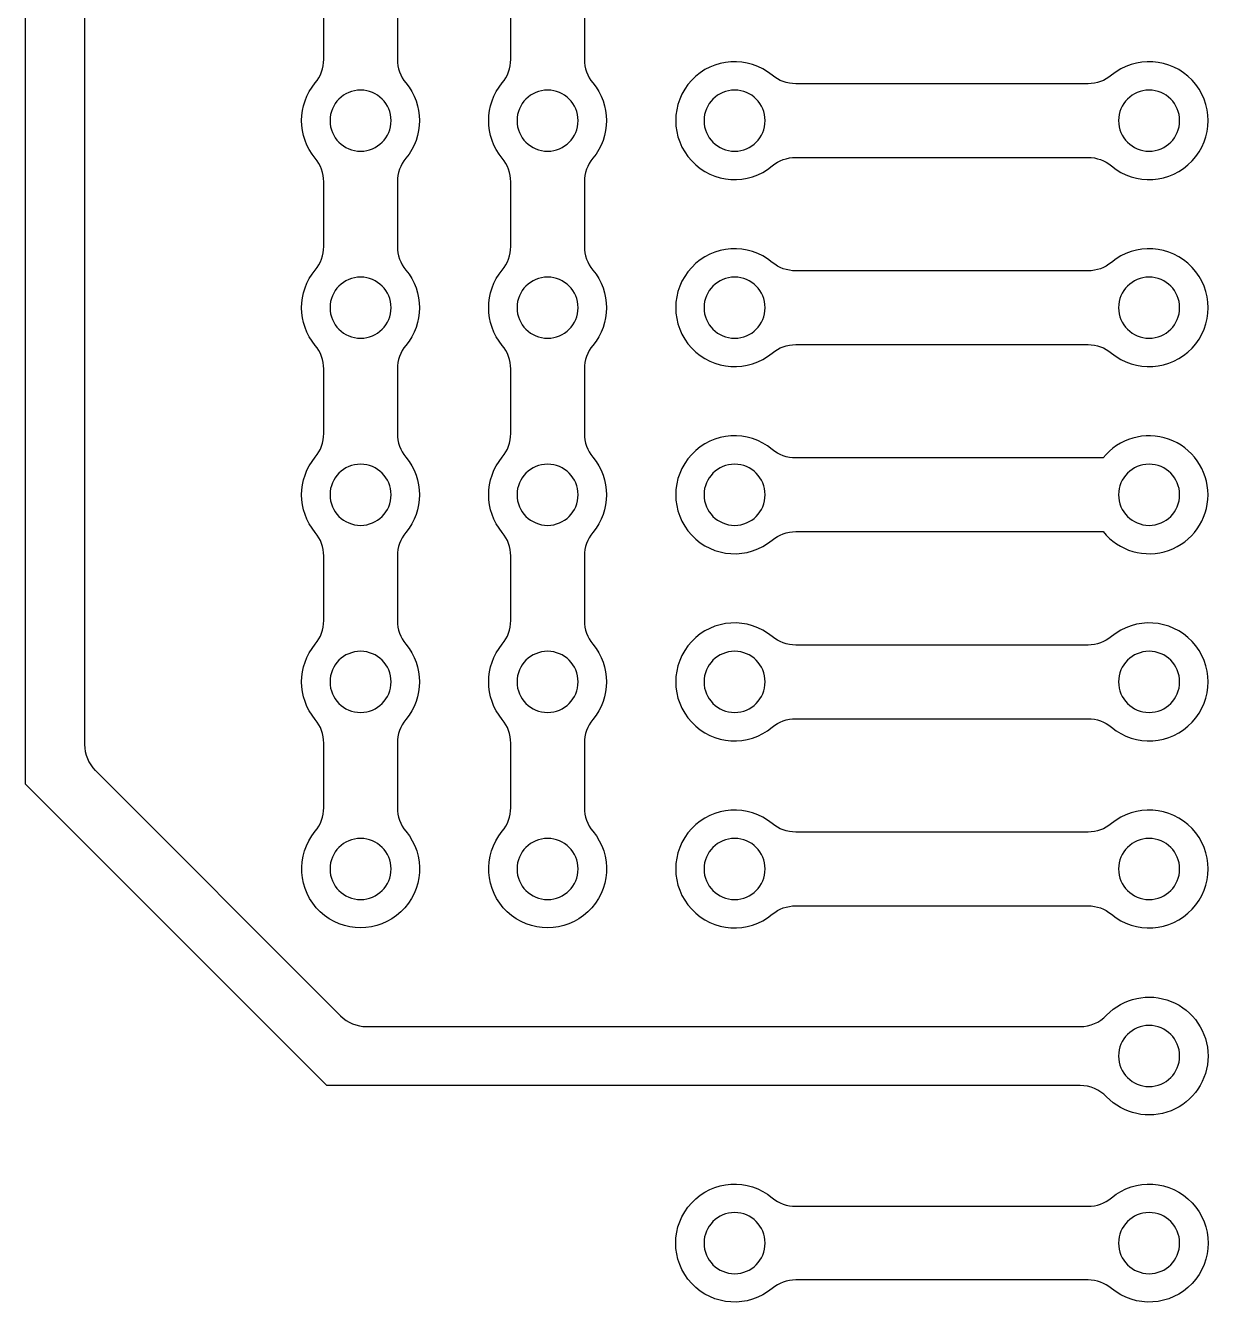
# Model space of a CAD drawing. Extents: x -86 to 76, y -134 to -25.
# Drawn here: x 15.33 to 31.46, y -112.24 to -94.82 of the extents above; entities that cross this region are included whole.
import ezdxf

# ---------------------------------------------------------------- set-up
doc = ezdxf.new("R2010")
doc.units = 0
doc.layers.add('MOSFET$TRACES', color=7, linetype='CONTINUOUS')

msp = doc.modelspace()

# ---------------------------------------------------------------- linework, layer by layer
at = {"layer": 'MOSFET$TRACES'}
for p, q in [((15.328, -105.118), (15.328, -57.265)), ((16.128, -57.265), (16.128, -104.579)), ((19.377, -95.279), (19.377, -94.401)), ((20.377, -94.401), (20.377, -95.279)), ((21.917, -95.279), (21.917, -94.401)), ((22.917, -94.401), (22.917, -95.279)), ((29.757, -95.61), (25.788, -95.61)), ((25.788, -96.61), (29.757, -96.61)), ((19.377, -97.819), (19.377, -96.941)), ((20.377, -96.941), (20.377, -97.819)), ((21.917, -97.819), (21.917, -96.941)), ((22.917, -96.941), (22.917, -97.819)), ((29.757, -98.15), (25.788, -98.15)), ((25.788, -99.15), (29.757, -99.15)), ((19.377, -100.359), (19.377, -99.481)), ((20.377, -99.481), (20.377, -100.359)), ((21.917, -100.359), (21.917, -99.481)), ((22.917, -99.481), (22.917, -100.359)), ((29.963, -100.69), (25.788, -100.69)), ((25.788, -101.69), (29.963, -101.69)), ((19.377, -102.899), (19.377, -102.021)), ((20.377, -102.021), (20.377, -102.899)), ((21.917, -102.899), (21.917, -102.021)), ((22.917, -102.021), (22.917, -102.899)), ((29.757, -103.23), (25.788, -103.23)), ((25.788, -104.23), (29.757, -104.23)), ((19.377, -105.439), (19.377, -104.561)), ((20.377, -104.561), (20.377, -105.439)), ((21.917, -105.439), (21.917, -104.561)), ((22.917, -104.561), (22.917, -105.439)), ((16.275, -104.933), (19.605, -108.264)), ((19.42, -109.21), (15.328, -105.118)), ((29.757, -105.77), (25.788, -105.77)), ((25.788, -106.77), (29.757, -106.77)), ((19.959, -108.41), (29.649, -108.41)), ((29.649, -109.21), (19.42, -109.21)), ((25.788, -110.85), (29.757, -110.85)), ((29.757, -111.85), (25.788, -111.85))]:
    msp.add_line(p, q, dxfattribs=at)
at = {"layer": 'MOSFET$TRACES', "extrusion": (0, 0, -1)}
for centre in [(-19.877, -96.11), (-22.417, -96.11), (-24.957, -96.11), (-30.587, -96.11), (-19.877, -98.65), (-22.417, -98.65), (-24.957, -98.65), (-30.587, -98.65), (-19.877, -101.19), (-22.417, -101.19), (-24.957, -101.19), (-30.587, -101.19), (-19.877, -103.73), (-22.417, -103.73), (-24.957, -103.73), (-30.587, -103.73), (-19.877, -106.27), (-22.417, -106.27), (-24.957, -106.27), (-30.587, -106.27), (-30.587, -108.81), (-24.957, -111.35), (-30.587, -111.35)]:
    msp.add_circle(centre, 0.415, dxfattribs=at)
at = {"layer": 'MOSFET$TRACES'}
for centre, radius, start, end in [((18.877, -95.279), 0.5, 320.2849, 360), ((20.877, -95.279), 0.5, 180, 219.7151), ((21.417, -95.279), 0.5, 320.2849, 0), ((23.417, -95.279), 0.5, 180, 219.7151), ((24.957, -96.11), 0.8, 50.2849, 309.7151), ((30.587, -96.11), 0.8, 230.2849, 129.7151), ((18.877, -96.941), 0.5, 360, 39.7151), ((20.877, -96.941), 0.5, 140.2849, 180), ((21.417, -96.941), 0.5, 360, 39.7151), ((23.417, -96.941), 0.5, 140.2849, 180), ((18.877, -97.819), 0.5, 320.2849, 360), ((20.877, -97.819), 0.5, 180, 219.7151), ((21.417, -97.819), 0.5, 320.2849, 360), ((23.417, -97.819), 0.5, 180, 219.7151), ((24.957, -98.65), 0.8, 50.2849, 309.7151), ((30.587, -98.65), 0.8, 230.2849, 129.7151), ((18.877, -99.481), 0.5, 0, 39.7151), ((20.877, -99.481), 0.5, 140.2849, 180), ((21.417, -99.481), 0.5, 360, 39.7151), ((23.417, -99.481), 0.5, 140.2849, 180), ((18.877, -100.359), 0.5, 320.2849, 360), ((20.877, -100.359), 0.5, 180, 219.7151), ((21.417, -100.359), 0.5, 320.2849, 360), ((23.417, -100.359), 0.5, 180, 219.7151), ((24.957, -101.19), 0.8, 50.2849, 309.7151), ((30.587, -101.19), 0.8, 218.6822, 141.3178), ((18.877, -102.021), 0.5, 360, 39.7151), ((20.877, -102.021), 0.5, 140.2849, 180), ((21.417, -102.021), 0.5, 0, 39.7151), ((23.417, -102.021), 0.5, 140.2849, 180), ((18.877, -102.899), 0.5, 320.2849, 360), ((20.877, -102.899), 0.5, 180, 219.7151), ((21.417, -102.899), 0.5, 320.2849, 0), ((23.417, -102.899), 0.5, 180, 219.7151), ((24.957, -103.73), 0.8, 50.2849, 309.7151), ((30.587, -103.73), 0.8, 230.2849, 129.7151), ((18.877, -104.561), 0.5, 360, 39.7151), ((20.877, -104.561), 0.5, 140.2849, 180), ((21.417, -104.561), 0.5, 360, 39.7151), ((23.417, -104.561), 0.5, 140.2849, 180), ((16.628, -104.579), 0.5, 180, 225), ((18.877, -105.439), 0.5, 320.2849, 360), ((20.877, -105.439), 0.5, 180, 219.7151), ((21.417, -105.439), 0.5, 320.2849, 360), ((23.417, -105.439), 0.5, 180, 219.7151), ((24.957, -106.27), 0.8, 50.2849, 309.7151), ((30.587, -106.27), 0.8, 230.2849, 129.7151), ((19.959, -107.91), 0.5, 225, 270), ((29.649, -107.91), 0.5, 270, 316.1869), ((29.649, -109.71), 0.5, 43.8131, 90), ((25.788, -110.35), 0.5, 230.2849, 270), ((29.757, -110.35), 0.5, 270, 309.7151), ((25.788, -112.35), 0.5, 90, 129.7151), ((29.757, -112.35), 0.5, 50.2849, 90)]:
    msp.add_arc(centre, radius, start, end, dxfattribs=at)
at = {"layer": 'MOSFET$TRACES', "extrusion": (0, 0, -1)}
for centre, radius, start, end in [((-19.877, -96.11), 0.8, 320.2849, 39.7151), ((-19.877, -96.11), 0.8, 140.2849, 219.7151), ((-22.417, -96.11), 0.8, 320.2849, 39.7151), ((-22.417, -96.11), 0.8, 140.2849, 219.7151), ((-25.788, -95.11), 0.5, 270, 309.7151), ((-29.757, -95.11), 0.5, 230.2849, 270), ((-25.788, -97.11), 0.5, 50.2849, 90), ((-29.757, -97.11), 0.5, 90, 129.7151), ((-25.788, -97.65), 0.5, 270, 309.7151), ((-29.757, -97.65), 0.5, 230.2849, 270), ((-19.877, -98.65), 0.8, 320.2849, 39.7151), ((-19.877, -98.65), 0.8, 140.2849, 219.7151), ((-22.417, -98.65), 0.8, 320.2849, 39.7151), ((-22.417, -98.65), 0.8, 140.2849, 219.7151), ((-25.788, -99.65), 0.5, 50.2849, 90), ((-29.757, -99.65), 0.5, 90, 129.7151), ((-25.788, -100.19), 0.5, 270, 309.7151), ((-19.877, -101.19), 0.8, 320.2849, 39.7151), ((-19.877, -101.19), 0.8, 140.2849, 219.7151), ((-22.417, -101.19), 0.8, 320.2849, 39.7151), ((-22.417, -101.19), 0.8, 140.2849, 219.7151), ((-25.788, -102.19), 0.5, 50.2849, 90), ((-19.877, -103.73), 0.8, 320.2849, 39.7151), ((-19.877, -103.73), 0.8, 140.2849, 219.7151), ((-22.417, -103.73), 0.8, 320.2849, 39.7151), ((-22.417, -103.73), 0.8, 140.2849, 219.7151), ((-25.788, -102.73), 0.5, 270, 309.7151), ((-29.757, -102.73), 0.5, 230.2849, 270), ((-25.788, -104.73), 0.5, 50.2849, 90), ((-29.757, -104.73), 0.5, 90, 129.7151), ((-25.788, -105.27), 0.5, 270, 309.7151), ((-29.757, -105.27), 0.5, 230.2849, 270), ((-19.877, -106.27), 0.8, 140.2849, 39.7151), ((-22.417, -106.27), 0.8, 140.2849, 39.7151), ((-25.788, -107.27), 0.5, 50.2849, 90), ((-29.757, -107.27), 0.5, 90, 129.7151), ((-30.587, -108.81), 0.8, 43.8131, 316.1869), ((-24.957, -111.35), 0.8, 230.2849, 129.7151), ((-30.587, -111.35), 0.8, 50.2849, 309.7151)]:
    msp.add_arc(centre, radius, start, end, dxfattribs=at)

doc.saveas('drawing.dxf')
